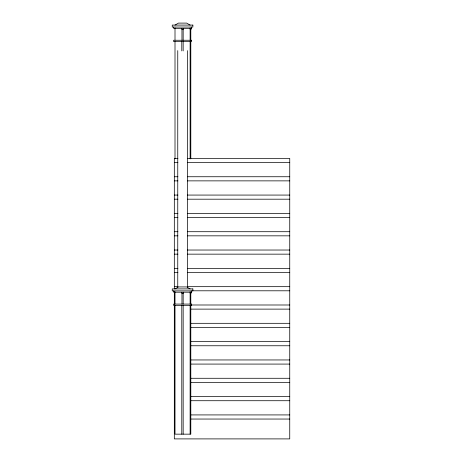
<?xml version="1.0" encoding="UTF-8"?>
<svg xmlns="http://www.w3.org/2000/svg" width="462" height="462" viewBox="0 0 462 462"><rect width="100%" height="100%" fill="white"/><g stroke="black" fill="none" stroke-linecap="round" stroke-linejoin="round"><path stroke-width="0.69" d="M190.806 40.252L190.812 29.458L190.119 29.695A1.519 1.519 0 0 0 191.511 28.378L191.493 27.056M190.806 304.083L190.812 293.283L190.119 293.526A1.519 1.519 0 0 0 191.511 292.203L191.493 290.887M175.006 25.081L178.442 23.1L186.683 23.1L190.119 25.081M175.006 288.906L178.442 286.925L186.683 286.925L190.119 288.906M191.493 28.378L173.631 28.378L173.631 27.056M181.964 29.695L181.791 28.378M183.166 29.695L183.339 28.378M177.928 158.426L174.318 158.426L174.318 288.785M187.306 158.426L289.743 158.426L289.743 438.9L174.318 438.9L174.318 291.505M174.318 162.549L177.928 162.549M187.306 162.549L289.743 162.549M174.318 176.744L177.928 176.744M187.306 176.744L289.743 176.744M174.318 180.867L177.928 180.867M187.306 180.867L289.743 180.867M174.318 195.068L177.928 195.068M187.306 195.068L289.743 195.068M174.318 199.191L177.928 199.191M187.306 199.191L289.743 199.191M174.318 213.386L177.928 213.386M187.306 213.386L289.743 213.386M174.318 217.51L177.928 217.51M187.306 217.51L289.743 217.51M174.318 231.71L177.928 231.71M187.306 231.71L289.743 231.71M174.318 235.834L177.928 235.834M187.306 235.834L289.743 235.834M174.318 250.029L177.928 250.029M187.306 250.029L289.743 250.029M174.318 254.152L177.928 254.152M187.306 254.152L289.743 254.152M174.318 268.353L177.928 268.353M187.306 268.353L289.743 268.353M174.318 272.476L177.928 272.476M187.306 272.476L289.743 272.476M174.318 286.671L177.928 286.671M187.306 286.671L289.743 286.671M192.354 290.794L289.743 290.794M191.493 292.203L173.631 292.203L173.631 290.887M181.964 293.526L181.791 292.203M183.166 293.526L183.339 292.203M190.91 304.995L289.743 304.995M190.91 309.118L289.743 309.118M190.91 323.313L289.743 323.313M190.91 327.437L289.743 327.437M190.91 341.637L289.743 341.637M190.91 345.761L289.743 345.761M190.91 359.956L289.743 359.956M190.91 364.079L289.743 364.079M190.91 378.28L289.743 378.28M190.91 382.403L289.743 382.403M190.91 396.598L289.743 396.598M190.91 400.721L289.743 400.721M190.91 414.922L289.743 414.922M190.91 419.046L289.743 419.046M190.806 41.574L190.806 158.824M190.806 305.399L190.806 434.159L175.006 434.159L175.006 305.394M190.119 27.899L190.119 40.252M190.119 41.563L190.119 158.824M190.119 291.724L190.119 304.083M190.119 305.394L190.119 434.159M187.37 50.624L187.37 287.901M183.166 40.252L183.166 29.458L181.964 29.458L181.964 40.252M183.166 41.574L183.166 50.924M183.166 304.083L183.166 293.283L181.964 293.283L181.964 304.083M183.166 305.399L183.166 434.159M181.791 41.574L181.791 50.924M181.791 305.399L181.791 434.159M177.755 50.624L177.755 287.901M175.006 27.899L175.006 40.125M175.006 41.563L175.006 158.824M175.006 291.724L175.006 303.95M192.868 25.081L172.257 25.081L172.257 27.056L192.868 27.056L192.868 25.081M191.493 40.252L173.631 40.252L173.631 41.574L191.493 41.574L191.493 40.252M192.868 288.906L172.257 288.906L172.257 290.887L192.868 290.887L192.868 288.906M191.493 304.083L173.631 304.083L173.631 305.399L191.493 305.399L191.493 304.083"/></g></svg>
